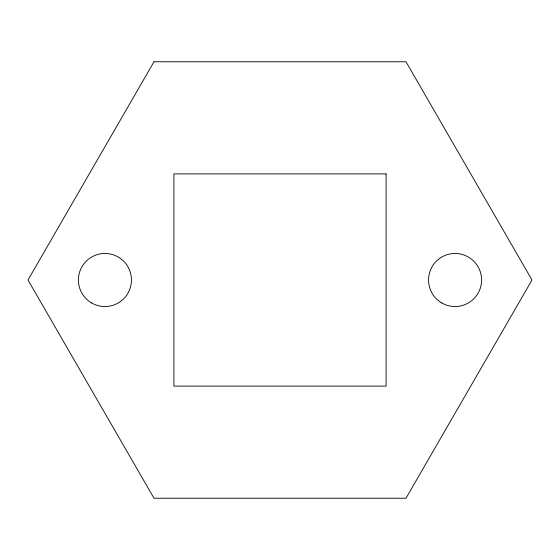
<?xml version="1.0" encoding="UTF-8"?>
<svg xmlns="http://www.w3.org/2000/svg" width="560" height="560" viewBox="0 0 560 560"><rect width="100%" height="100%" fill="white"/><g stroke="black" fill="none" stroke-linecap="round" stroke-linejoin="round"><path stroke-width="0.84" d="M154 61.761L28 280L154 498.239L406 498.239L532 280L406 61.761L154 61.761M386.106 173.894L173.894 173.894L173.894 386.106L386.106 386.106L386.106 173.894M91.665 302.974A26.523 26.523 0 0 0 131.453 280A26.523 26.523 0 0 0 91.665 257.026A26.523 26.523 0 0 0 91.665 302.974M441.812 302.974A26.523 26.523 0 0 0 481.6 280A26.523 26.523 0 0 0 441.812 257.026A26.523 26.523 0 0 0 441.812 302.974"/></g></svg>
